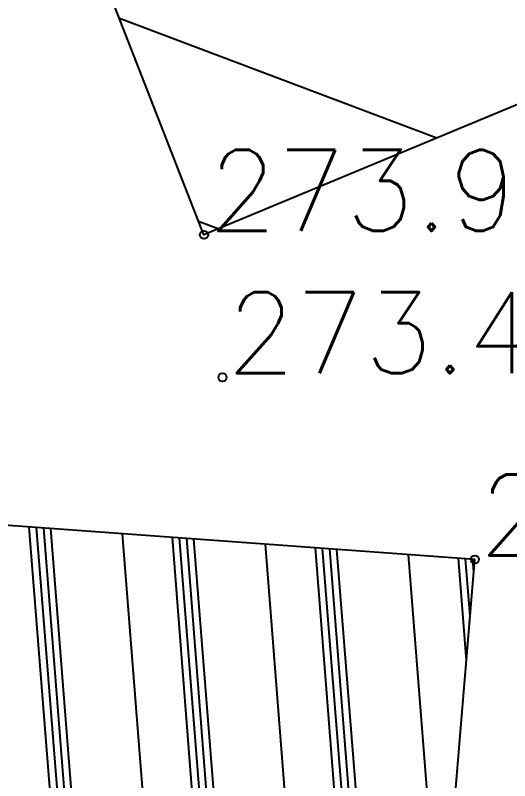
# Model space of a CAD drawing. Extents: x 524954 to 526204, y 9523489 to 9524010.
# Drawn here: x 525652.87 to 525658.98, y 9523613.57 to 9523623.02 of the extents above; entities that cross this region are included whole.
import ezdxf

# ---------------------------------------------------------------- set-up
doc = ezdxf.new("R2010")
doc.units = 0
doc.header["$PDMODE"] = 33
doc.header["$PDSIZE"] = 0.1
for name, color, linetype in [('Bati', 6, 'Continuous'), ('Bati_H', 1, 'Continuous'), ('Cloture', 7, 'Continuous'), ('TopoAlt', 3, 'Continuous'), ('TOPOJIS', 7, 'Continuous')]:
    doc.layers.add(name, color=color, linetype=linetype)
doc.styles.add('Simplex 1.0', font='Simplex.shx', dxfattribs={"width": 0.99, "height": 1})

# ---------------------------------------------------------------- blocks, each defined once
blk = doc.blocks.new('TCPOINT M')
at = {"color": 0}
blk.add_point((0, 0), dxfattribs=at)
at = {"layer": 'TopoAlt', "style": 'Simplex 1.0', "width": 0.99}
blk.add_attdef('ALT', (0.15, 0.15), '', height=1, dxfattribs=at)

msp = doc.modelspace()

# ---------------------------------------------------------------- hatches: boundary and pattern name
at = {"layer": 'Bati_H'}
h = msp.add_hatch(dxfattribs=at)
h.set_pattern_fill('_U', color=256, scale=2, angle=-20.67275, style=0, pattern_type=0)
h.set_pattern_definition([(339.327251018, (0, 0), (0.70605977586, 1.87122408944), [])])
h.paths.add_polyline_path([(525661.6588, 9523628.5908), (525663.7882, 9523623.8806), (525655.2024, 9523620.3081), (525653.3418, 9523625.0791)])
h = msp.add_hatch(dxfattribs=at)
h.set_pattern_fill('HCOV04', color=256, scale=7, angle=229.5, style=0)
h.set_pattern_definition([(274.5, (0, 0), (1.74460533403, 0.13730341752), []), (274.5, (-0.0804, -0.0941), (1.74460533403, 0.13730341752), []), (274.5, (-0.1607, -0.1882), (1.74460533403, 0.13730341752), []), (274.5, (-0.2411, -0.2823), (1.74460533403, 0.13730341752), []), (274.5, (-0.8037, -0.941), (1.74460533403, 0.13730341752), [])])
h.paths.add_polyline_path([(525652.736, 9523616.7241), (525652.2265, 9523607.2614), (525657.778, 9523607.0499), (525658.5457, 9523616.3023)])

# ---------------------------------------------------------------- linework, layer by layer
at = {"layer": 'Bati', "flags": 128}
for points in [[(525661.6588, 9523628.5908), (525663.7882, 9523623.8806), (525655.2024, 9523620.3081), (525653.3418, 9523625.0791), (525653.3418, 9523625.0791)], [(525652.736, 9523616.7241), (525652.2265, 9523607.2614), (525657.778, 9523607.0499), (525658.5457, 9523616.3023), (525658.5457, 9523616.3023)]]:
    msp.add_lwpolyline(points, close=True, dxfattribs=at)
at = {"layer": 'Cloture', "flags": 128}
msp.add_lwpolyline([(525661.6588, 9523628.5908), (525663.7882, 9523623.8806), (525655.2024, 9523620.3081), (525653.3418, 9523625.0791)], dxfattribs=at)

# ---------------------------------------------------------------- block references
at = {"layer": 'TOPOJIS'}
ref = msp.add_blockref('TCPOINT M', (525655.2024, 9523620.3081, 273.93), dxfattribs=at)
ref.add_attrib('ALT', '273.93', (525655.2524, 9523620.3581, 273.93), dxfattribs={"layer": 'TopoAlt', "height": 1, "style": 'Simplex 1.0', "width": 0.99})
ref = msp.add_blockref('TCPOINT M', (525655.4311, 9523618.5495, 273.46), dxfattribs=at)
ref.add_attrib('ALT', '273.46', (525655.4811, 9523618.5995, 273.46), dxfattribs={"layer": 'TopoAlt', "height": 1, "style": 'Simplex 1.0', "width": 0.99})
ref = msp.add_blockref('TCPOINT M', (525658.5457, 9523616.3023, 273.64), dxfattribs=at)
ref.add_attrib('ALT', '273.64', (525658.5957, 9523616.3523, 273.64), dxfattribs={"layer": 'TopoAlt', "height": 1, "style": 'Simplex 1.0', "width": 0.99})

doc.saveas('drawing.dxf')
